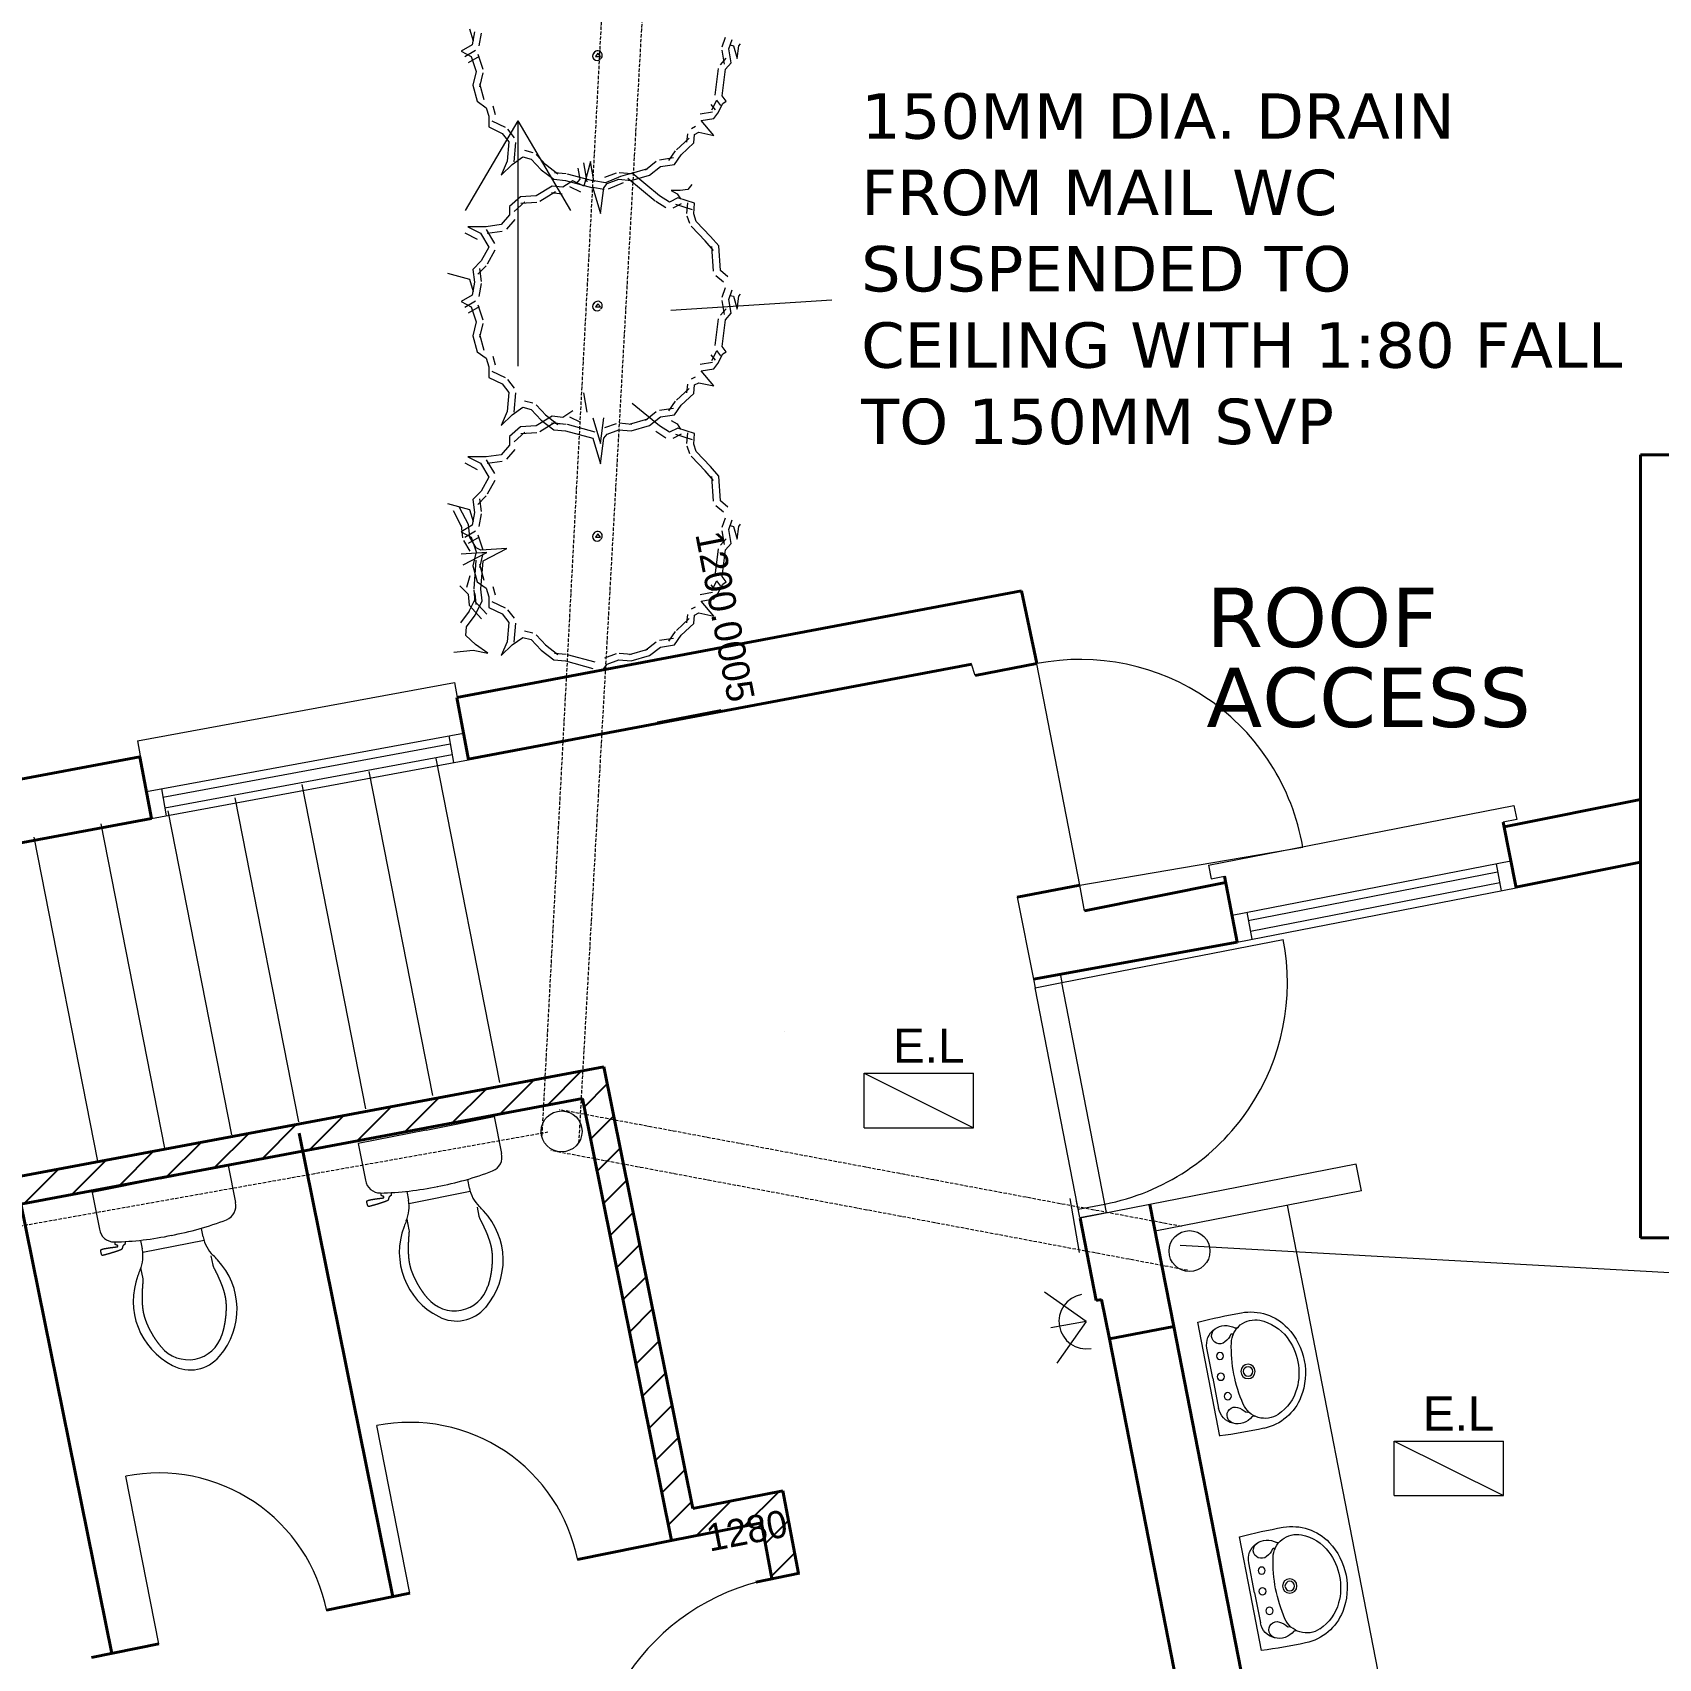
# Model space of a CAD drawing. Header units: millimetres. Extents: x -159872 to 386485, y -250577 to 158966.
# Drawn here: x 115969 to 121923, y 91246 to 97200 of the extents above; entities that cross this region are included whole.
import ezdxf

# ---------------------------------------------------------------- set-up
doc = ezdxf.new("R2010")
doc.units = ezdxf.units.MM
doc.header["$PDMODE"] = 1
doc.header["$PDSIZE"] = -2
doc.linetypes.add('ACAD_ISO10W100', pattern=[18, 12, -3, 0, -3])
doc.layers.get('0').update_dxf_attribs({"lineweight": 25})
for name, color, linetype, lineweight in [('20-TEXT', 7, 'Continuous', 25), ('Dimension', 7, 'Continuous', 5), ('LDS-equipment-kitchen equipment', 3, 'Continuous', 13), ('LDS-hatch_Hatch', 7, 'Continuous', 5), ('LDS-landscape-soft planting', 5, 'Continuous', 13), ('LDS-services-drainage', 17, 'Continuous', 18), ('LDS-services-sanitary', 5, 'Continuous', 13), ('LDS-struct-extg-ceiling beams', 252, 'ACAD_ISO10W100', 9), ('LDS-struct-extg-doors windows', 7, 'Continuous', 9), ('LDS-struct-extg-stairs', 7, 'Continuous', 9), ('LDS-struct-extg-walls', 1, 'Continuous', 40), ('LDS-text-1-50', 7, 'Continuous', 9), ('LDS-text-room names', 3, 'Continuous', 18)]:
    doc.layers.add(name, color=color, linetype=linetype, lineweight=lineweight)
doc.styles.add('2Stone Sans', font='')
doc.styles.add('Arial', font='Arial.ttf')
doc.styles.add('Verdana', font='Verdana.ttf')
doc.styles.get('2Stone Sans').set_extended_font_data('2Stone Sans')
doc.dimstyles.new('Standard-1', dxfattribs={"dimtxt": 2.541058, "dimasz": 0.179834, "dimexe": 0.0036, "dimexo": 0.00125, "dimgap": 0, "dimtad": 0, "dimtih": 1, "dimtoh": 1, "dimdec": 0, "dimdsep": 46, "dimtxsty": 'Verdana', "dimblk": 'VW_FILLEDARROW', "dimblk1": 'VW_FILLEDARROW', "dimblk2": 'VW_FILLEDARROW', "dimcen": 0, "dimazin": 0, "dimtfac": 1, "dimtdec": 0, "dimtix": 1, "dimtofl": 0, "dimtmove": 0, "dimatfit": 0, "dimldrblk": 'VW_FILLEDARROW', "dimfxl": 1, "dimfrac": 2, "dimtolj": 1, "dimarcsym": 0})
pattern_1 = [(45, (60673.51, -36457.52), (-70.71068, 70.71068), [])]

# ---------------------------------------------------------------- blocks, each defined once
blk = doc.blocks.new('BLK100-flat-7-flat-1-flat-1')
at = {"layer": 'LDS-equipment-kitchen equipment'}
for p, q in [((0, 0), (-134.8, -26.6)), ((0, 0), (-134.8, -26.6)), ((49.1, -249), (0, 0)), ((49.1, -249), (0, 0)), ((-176.4, -177.6), (-207.1, -183.6)), ((-176.4, -177.6), (-207.1, -183.6)), ((-316.4, -186.6), (-276.5, -178.7)), ((-176.4, -410.1), (-220.7, -185.6)), ((49.1, -249), (98.3, -498)), ((49.1, -249), (98.3, -498)), ((-163.1, -406.8), (-132.3, -400.7)), ((-163.1, -406.8), (-132.3, -400.7)), ((-232.6, -435.2), (-266.1, -441.8)), ((98.3, -498), (-36.5, -524.6)), ((98.3, -498), (-36.5, -524.6))]:
    blk.add_line(p, q, dxfattribs=at)
for centre, radius, start, end in [((-127.7, -80.1), 53.6, 97.45494, 181.12122), ((915, -59.7), 1096.6, 181.12123, 192.17018), ((-398.7, -414.4), 263.9, 69.06643, 153.04204), ((-407.3, -462.2), 311.9, 66.65796, 70.72841), ((-232.7, -53.8), 132.3, 247.31792, 281.16079), ((-232.7, -53.8), 132.3, 247.31792, 281.16079), ((-322.4, -156.6), 30.6, 264.93834, 281.20323), ((-511.9, -359.7), 138.2, 151.97159, 230.34998), ((-484.7, -352.3), 128.2, 129.43304, 252.88854), ((922.1, -95.6), 1096.6, 190.1514, 201.20035), ((922.1, -95.6), 1096.6, 190.1514, 201.20035), ((-137.4, -536.6), 132.3, 101.16079, 135.00363), ((-137.4, -536.6), 132.3, 101.16079, 135.00363), ((-427.8, -266.8), 263.9, 229.27954, 313.25515), ((-260.2, -471.9), 30.7, 101.14016, 117.36143), ((-453.9, -225.8), 311.9, 311.59317, 315.66362), ((-50.3, -472.7), 53.6, 201.20036, 284.86664), ((-50.3, -472.7), 53.6, 201.20036, 284.86664)]:
    blk.add_arc(centre, radius, start, end, dxfattribs=at)
for points in [[(-180.7, -121.1), (-190.8, -120.8), (-191.9, -117.2), (-195.5, -112.8), (-202.1, -110.9), (-207.2, -109.6), (-209.5, -106.8), (-211.9, -101.3), (-214.8, -93.5), (-217.8, -84.2), (-221, -74.1), (-224, -63.9), (-226.8, -54.4), (-229, -46.3), (-230.6, -40.4), (-231.2, -37.2), (-227.7, -35), (-220.1, -32.5), (-212.9, -31.1), (-209.9, -32), (-208.1, -36.5), (-206.3, -43.9), (-204.5, -53.2), (-202.9, -63.5), (-201.5, -73.7), (-200.3, -82.9), (-199.6, -89.9), (-198.6, -94), (-194.5, -94.1), (-192.6, -88.7), (-191.4, -83.9), (-182.9, -83.9)], [(-566.1, -253.3), (-558.2, -247), (-550.2, -240.9), (-541.9, -235), (-533.5, -229.3), (-524.8, -223.9), (-515.9, -218.7), (-507, -213.8), (-497.9, -209.2), (-488.9, -204.9), (-479.9, -201), (-471, -197.4), (-462, -194.2), (-452.8, -191.5), (-443.3, -189.2), (-433.3, -187.3), (-422.7, -185.9), (-411.5, -184.9), (-399.9, -184.3), (-387.9, -184), (-375.6, -184.1), (-363.1, -184.5), (-350.4, -185.1), (-337.7, -186), (-325.1, -187)], [(-274.3, -444.6), (-285.6, -450.4), (-297, -456), (-308.4, -461.4), (-319.9, -466.5), (-331.2, -471.3), (-342.4, -475.6), (-353.4, -479.5), (-364.1, -482.8), (-374.5, -485.5), (-384.4, -487.6), (-394.1, -489), (-403.7, -490), (-413.2, -490.5), (-422.8, -490.6), (-432.6, -490.3), (-442.6, -489.8), (-452.7, -489), (-462.8, -487.8), (-473, -486.4), (-483.1, -484.7), (-493.1, -482.6), (-502.9, -480.3), (-512.7, -477.7), (-522.4, -474.9)]]:
    blk.add_open_spline(points, degree=2, dxfattribs=at)
blk = doc.blocks.new('BLK100-flat-8-flat-1-flat-1')
at = {"layer": 'LDS-equipment-kitchen equipment'}
for p, q in [((0, 0), (-134.8, -26.6)), ((0, 0), (-134.8, -26.6)), ((49.1, -249), (0, 0)), ((49.1, -249), (0, 0)), ((-176.4, -177.6), (-207.1, -183.6)), ((-176.4, -177.6), (-207.1, -183.6)), ((-316.4, -186.6), (-276.5, -178.7)), ((-176.4, -410.1), (-220.7, -185.6)), ((49.1, -249), (98.3, -498)), ((49.1, -249), (98.3, -498)), ((-163.1, -406.8), (-132.3, -400.7)), ((-163.1, -406.8), (-132.3, -400.7)), ((-232.6, -435.2), (-266.1, -441.8)), ((98.3, -498), (-36.5, -524.6)), ((98.3, -498), (-36.5, -524.6))]:
    blk.add_line(p, q, dxfattribs=at)
for centre, radius, start, end in [((-127.7, -80.1), 53.6, 97.45494, 181.12122), ((915, -59.7), 1096.6, 181.12123, 192.17018), ((-398.7, -414.4), 263.9, 69.06643, 153.04204), ((-407.3, -462.2), 311.9, 66.65796, 70.72841), ((-232.7, -53.8), 132.3, 247.31792, 281.16079), ((-232.7, -53.8), 132.3, 247.31792, 281.16079), ((-322.4, -156.6), 30.6, 264.93834, 281.20323), ((-511.9, -359.7), 138.2, 151.97159, 230.34998), ((-484.7, -352.3), 128.2, 129.43304, 252.88854), ((922.1, -95.6), 1096.6, 190.1514, 201.20035), ((922.1, -95.6), 1096.6, 190.1514, 201.20035), ((-137.4, -536.6), 132.3, 101.16079, 135.00363), ((-137.4, -536.6), 132.3, 101.16079, 135.00363), ((-427.8, -266.8), 263.9, 229.27954, 313.25515), ((-260.2, -471.9), 30.7, 101.14016, 117.36143), ((-453.9, -225.8), 311.9, 311.59317, 315.66362), ((-50.3, -472.7), 53.6, 201.20036, 284.86664), ((-50.3, -472.7), 53.6, 201.20036, 284.86664)]:
    blk.add_arc(centre, radius, start, end, dxfattribs=at)
for points in [[(-180.7, -121.1), (-190.8, -120.8), (-191.9, -117.2), (-195.5, -112.8), (-202.1, -110.9), (-207.2, -109.6), (-209.5, -106.8), (-211.9, -101.3), (-214.8, -93.5), (-217.8, -84.2), (-221, -74.1), (-224, -63.9), (-226.8, -54.4), (-229, -46.3), (-230.6, -40.4), (-231.2, -37.2), (-227.7, -35), (-220.1, -32.5), (-212.9, -31.1), (-209.9, -32), (-208.1, -36.5), (-206.3, -43.9), (-204.5, -53.2), (-202.9, -63.5), (-201.5, -73.7), (-200.3, -82.9), (-199.6, -89.9), (-198.6, -94), (-194.5, -94.1), (-192.6, -88.7), (-191.4, -83.9), (-182.9, -83.9)], [(-566.1, -253.3), (-558.2, -247), (-550.2, -240.9), (-541.9, -235), (-533.5, -229.3), (-524.8, -223.9), (-515.9, -218.7), (-507, -213.8), (-497.9, -209.2), (-488.9, -204.9), (-479.9, -201), (-471, -197.4), (-462, -194.2), (-452.8, -191.5), (-443.3, -189.2), (-433.3, -187.3), (-422.7, -185.9), (-411.5, -184.9), (-399.9, -184.3), (-387.9, -184), (-375.6, -184.1), (-363.1, -184.5), (-350.4, -185.1), (-337.7, -186), (-325.1, -187)], [(-274.3, -444.6), (-285.6, -450.4), (-297, -456), (-308.4, -461.4), (-319.9, -466.5), (-331.2, -471.3), (-342.4, -475.6), (-353.4, -479.5), (-364.1, -482.8), (-374.5, -485.5), (-384.4, -487.6), (-394.1, -489), (-403.7, -490), (-413.2, -490.5), (-422.8, -490.6), (-432.6, -490.3), (-442.6, -489.8), (-452.7, -489), (-462.8, -487.8), (-473, -486.4), (-483.1, -484.7), (-493.1, -482.6), (-502.9, -480.3), (-512.7, -477.7), (-522.4, -474.9)]]:
    blk.add_open_spline(points, degree=2, dxfattribs=at)
blk = doc.blocks.new('VW_FILLEDARROW')
at = {"color": 0, "linetype": 'Continuous', "lineweight": 20, "transparency": 16777216, "flags": 128}
blk.add_lwpolyline([(-1, 0), (0, 0), (-1, 0)], close=True, dxfattribs=at)
blk = doc.blocks.new('*D497')
at = {"layer": 'Defpoints', "color": 0}
for p in [(119973.1, 92104.6), (120010.8, 91911.9), (118716.9, 91858.6)]:
    blk.add_point(p, dxfattribs=at)
at = {"layer": 'Dimension', "color": 0, "lineweight": -2}
for p, q in [((119973.1, 92104.6), (120010.8, 91911.9)), ((120011, 91912), (120011.1, 91912)), ((118716.9, 91858.6), (118754.7, 91665.9)), ((118754.5, 91665.9), (118754.3, 91665.9))]:
    blk.add_line(p, q, dxfattribs=at)
at = {"layer": 'Dimension', "color": 0, "lineweight": -2, "xscale": 0.179833984375, "yscale": 0.179833984375, "zscale": 0.179833984375}
for p, rotation in [((120010.8, 91911.9), 191.0803993154872), ((118754.7, 91665.9), 11.08039931548717)]:
    blk.add_blockref('VW_FILLEDARROW', p, dxfattribs=dict(at, rotation=rotation))
at = {"layer": 'Dimension', "color": 0, "insert": (118584.6, 91714.1), "char_height": 100, "attachment_point": 5, "rotation": 11.0804, "style": '2Stone Sans'}
blk.add_mtext('\\A1;1280', dxfattribs=at)
blk = doc.blocks.new('*D498')
at = {"layer": 'Defpoints', "color": 0}
for p in [(118257.3, 94674.1), (118720.9, 93542.1), (118488, 93496.4)]:
    blk.add_point(p, dxfattribs=at)
at = {"layer": 'Dimension', "color": 0, "lineweight": -2}
for p, q in [((118257.3, 94674.1), (118490.2, 94719.7)), ((118490.2, 94719.9), (118490.2, 94720)), ((118720.9, 93541.9), (118720.9, 93541.7))]:
    blk.add_line(p, q, dxfattribs=at)
at = {"layer": 'Dimension', "color": 0, "lineweight": -2, "xscale": 0.179833984375, "yscale": 0.179833984375, "zscale": 0.179833984375}
for p, rotation in [((118490.2, 94719.7), 281.0804314982272), ((118720.9, 93542.1), 101.0804314982272)]:
    blk.add_blockref('VW_FILLEDARROW', p, dxfattribs=dict(at, rotation=rotation))
at = {"layer": 'Dimension', "color": 0, "insert": (118504.7, 95061.8), "char_height": 100, "attachment_point": 5, "rotation": 281.08043, "style": '2Stone Sans'}
blk.add_mtext('\\A1;1200.0005', dxfattribs=at)
blk = doc.blocks.new('DOOR890L')
at = {"layer": 'LDS-struct-extg-doors windows'}
blk.add_line((32, 100), (32, 926), dxfattribs=at)
at = {"layer": 'LDS-struct-extg-doors windows', "color": 4}
for p, q in [((0, 0), (0, 100)), ((0, 100), (32, 100)), ((32, 0), (32, 100)), ((889.7, 100), (32, 100)), ((858.7, 0), (858.7, 100)), ((889.7, 0), (889.7, 100)), ((0, 0), (32, 0)), ((889.7, 0), (32, 0)), ((858.7, 0), (827.7, 0))]:
    blk.add_line(p, q, dxfattribs=at)
blk.add_arc((32.7, 100), 826, 0, 90.05882, dxfattribs=at)
blk = doc.blocks.new('BLK104-flat-16-flat-1-flat-1')
at = {"layer": 'LDS-equipment-kitchen equipment'}
for p, q in [((0, 212.4), (0, 424.2)), ((-15, 212.4), (-15, 324.6)), ((-15, 212.4), (-15, 100.1)), ((0, 0), (0, 212.4))]:
    blk.add_line(p, q, dxfattribs=at)
for centre, radius in [((-56.3, 287.4), 13.1), ((-146.3, 212.4), 26.3), ((-146.3, 212.4), 17.3), ((-45, 212.4), 13.1), ((-56.3, 137.4), 13.1)]:
    blk.add_circle(centre, radius, dxfattribs=at)
for centre, radius, start, end in [((-160.6, 240.5), 187.5, 90.95148, 147.60763), ((-126.3, -1821.7), 2250, 86.7806, 90.95148), ((-160.7, 234.1), 166.5, 112.56245, 153.92466), ((-191.2, 307.5), 87, 12.54992, 112.56245), ((-134.7, 383.3), 7.5, 233.28965, 310.45588), ((-84.7, 324.6), 69.7, 0, 130.45588), ((-114.3, 355.4), 4.1, 36.57843, 206.56505), ((-45.4, 406.5), 81.6, 216.57843, 241.87424), ((-69.8, 361), 30, 241.87424, 67.34449), ((-116.3, 212.4), 240, 147.60763, 180), ((-116.3, 212.4), 216, 153.92466, 180), ((-618.8, 212.4), 525, 0, 12.54992), ((-116.3, 212.4), 240, 180, 212.39237), ((-116.3, 212.4), 216, 180, 206.07534), ((-618.8, 212.4), 525, 347.45008, 360), ((-160.6, 184.2), 187.5, 212.39237, 269.04852), ((-160.7, 190.6), 166.5, 206.07534, 247.43755), ((-191.2, 117.2), 87, 247.43755, 347.45008), ((-84.7, 100.1), 69.7, 229.54412, 0), ((-114.3, 69.3), 4.1, 153.43495, 323.42157), ((-45.4, 18.2), 81.6, 118.12576, 143.42157), ((-69.8, 63.8), 30, 292.65551, 118.12576), ((-126.3, 2246.5), 2250, 269.04852, 273.21871), ((-134.7, 41.4), 7.5, 49.54412, 126.71035)]:
    blk.add_arc(centre, radius, start, end, dxfattribs=at)

msp = doc.modelspace()

# ---------------------------------------------------------------- hatches: boundary and pattern name
at = {"layer": 'LDS-hatch_Hatch', "linetype": 'Continuous', "lineweight": 25}
h = msp.add_hatch(dxfattribs=at)
h.set_pattern_fill('_USER_2', color=43, style=0, pattern_type=2)
h.set_pattern_definition(pattern_1)
h.paths.add_polyline_path([(118716.69905, 91859.76692), (118387.13838, 91795.22678), (118060.86568, 93412.80602), (117984.83448, 93398.53089), (117979.7894, 93309.00221), (118308.77352, 91677.98049), (118637.78182, 91742.41245), (118676.22897, 91537.92769), (118774.26051, 91557.70107)])
h = msp.add_hatch(dxfattribs=at)
h.set_pattern_fill('_USER_2', color=43, style=0, pattern_type=2)
h.set_pattern_definition(pattern_1)
h.paths.add_polyline_path([(117846.44503, 93372.54777), (114783.17063, 92797.40698), (114802.38984, 92699.26815), (115114.75331, 92757.91551), (115114.05301, 92761.46503), (115363.04695, 92810.59011), (115612.04089, 92859.71519), (115613.64508, 92851.58424), (117840.96685, 93269.77191)])
h = msp.add_hatch(dxfattribs=at)
h.set_pattern_fill('_USER_2', color=43, style=0, pattern_type=2)
h.set_pattern_definition(pattern_1)
h.paths.add_polyline_path([(117984.83448, 93398.53089), (117846.44503, 93372.54777), (117840.96685, 93269.77191), (117979.03955, 93295.69556)])

# ---------------------------------------------------------------- linework, layer by layer
at = {"layer": 'LDS-landscape-soft planting'}
for p, q in [((117569.32969, 97213.29385), (117582.38569, 97168.66185)), ((117587.61769, 97202.05385), (117578.46569, 97155.10985)), ((117612.15573, 97197.27002), (117603.00373, 97150.32602)), ((118494.74932, 97147.65196), (118506.95732, 97182.85996)), ((118518.36969, 97139.46185), (118530.57769, 97174.66985)), ((117578.46569, 97155.10985), (117538.79369, 97131.63785)), ((117538.79369, 97131.63785), (117575.40969, 97112.06985)), ((117591.19577, 97133.59369), (117551.52377, 97110.12169)), ((117603.92584, 97112.07752), (117564.25384, 97088.60552)), ((117575.40969, 97112.06985), (117593.72169, 97057.30185)), ((117599.11949, 97119.99736), (117617.43149, 97065.22936)), ((118039.26569, 97123.81385), (118030.10569, 97112.06985)), ((118030.10569, 97112.06985), (118048.41769, 97112.06985)), ((118048.41769, 97112.06985), (118039.26569, 97123.81385)), ((118487.67175, 97081.95208), (118509.03175, 97105.42408)), ((118502.91681, 97084.17067), (118493.76481, 97135.03467)), ((118527.52169, 97088.59785), (118518.36969, 97139.46185)), ((118524.00169, 97154.16585), (118535.90569, 97150.93385)), ((118535.90569, 97150.93385), (118549.63369, 97103.98185)), ((118549.63369, 97103.98185), (118555.73769, 97150.93385)), ((118555.73769, 97150.93385), (118561.84169, 97158.75785)), ((117593.72169, 97057.30185), (117581.51369, 97006.44585)), ((117618.0311, 97051.46637), (117605.8231, 97000.61037)), ((118469.14619, 96970.41422), (118481.35419, 97068.22222)), ((118493.95369, 96967.31785), (118506.16169, 97065.12585)), ((118506.16169, 97065.12585), (118527.52169, 97088.59785)), ((117581.51369, 97006.44585), (117596.77769, 96947.75785)), ((117605.70874, 97012.73867), (117620.97274, 96954.05067)), ((117596.77769, 96947.75785), (117630.34569, 96924.28585)), ((117630.34569, 96924.28585), (117639.49769, 96892.98985)), ((117654.34074, 96931.30281), (117663.49274, 96900.00681)), ((118469.79962, 96916.99724), (118454.53562, 96936.55724)), ((118456.51827, 96916.26157), (118474.83027, 96951.46957)), ((118489.50866, 96932.37754), (118474.24466, 96951.93754)), ((118478.69769, 96904.72585), (118497.00969, 96939.93385)), ((118509.21769, 96947.75785), (118493.95369, 96967.31785)), ((118497.00969, 96939.93385), (118509.21769, 96947.75785)), ((117639.49769, 96892.98985), (117639.49769, 96853.86985)), ((117650.33265, 96876.39991), (117699.15665, 96852.91991)), ((118413.45379, 96901.98449), (118459.22979, 96909.80849)), ((118417.66569, 96877.34185), (118463.44169, 96885.16585)), ((118463.44169, 96822.56585), (118417.66569, 96877.34185)), ((118463.44169, 96885.16585), (118478.69769, 96904.72585)), ((117639.49769, 96853.86985), (117688.32169, 96830.38985)), ((117688.32169, 96830.38985), (117712.73769, 96799.09385)), ((117708.03269, 96845.76765), (117732.44869, 96814.47165)), ((118327.3024, 96770.36503), (118373.0784, 96813.39703)), ((118365.31942, 96797.6052), (118368.36742, 96828.9012)), ((118381.84604, 96848.72547), (118397.11004, 96856.54947)), ((118390.20169, 96795.18185), (118393.24969, 96826.47785)), ((118393.24969, 96826.47785), (118408.51369, 96834.30185)), ((118408.51369, 96834.30185), (118463.44169, 96822.56585)), ((117712.73769, 96799.09385), (117706.63369, 96728.67785)), ((117737.64429, 96796.93482), (117731.54029, 96726.51882)), ((117770.82738, 96768.54237), (117801.33938, 96760.71837)), ((117813.38174, 96753.58585), (117850.00574, 96714.45785)), ((117813.38174, 96753.58585), (117850.00574, 96714.45785)), ((118299.46616, 96731.18836), (118323.88216, 96766.39636)), ((118320.00969, 96716.94185), (118344.42569, 96752.14985)), ((118344.42569, 96752.14985), (118390.20169, 96795.18185)), ((117706.63369, 96728.67785), (117685.27369, 96677.81385)), ((117685.27369, 96677.81385), (117724.94569, 96716.94185)), ((117724.94569, 96716.94185), (117764.61769, 96744.32585)), ((117764.61769, 96744.32585), (117795.12969, 96736.50185)), ((117795.12969, 96736.50185), (117831.75369, 96697.37385)), ((117831.75369, 96697.37385), (117877.52169, 96662.16585)), ((117846.99697, 96717.18906), (117892.76497, 96681.98106)), ((117879.80106, 96687.06172), (117922.52906, 96683.14972)), ((117974.59369, 96662.48887), (117967.26569, 96703.17687)), ((117999.36867, 96652.46105), (117987.16867, 96722.87705)), ((118011.80169, 96727.14487), (117987.38569, 96637.16887)), ((118024.00169, 96656.72887), (118011.80169, 96727.14487)), ((118117.68243, 96687.07505), (118163.45843, 96683.16305)), ((118154.33672, 96682.2559), (118221.47272, 96701.8159)), ((118212.97946, 96697.43977), (118252.65146, 96728.74377)), ((118228.46569, 96677.81385), (118268.13769, 96709.11785)), ((118264.40905, 96733.83823), (118316.28105, 96741.66223)), ((118268.13769, 96709.11785), (118320.00969, 96716.94185)), ((117871.41769, 96637.16887), (117813.44169, 96601.96087)), ((117911.08969, 96633.25687), (117871.41769, 96637.16887)), ((117877.52169, 96662.16585), (117920.24969, 96658.25385)), ((117947.71369, 96656.72887), (117911.08969, 96633.25687)), ((117920.24969, 96658.25385), (118020.95369, 96630.86985)), ((117926.80963, 96682.37785), (118027.51363, 96654.99385)), ((117976.33033, 96614.74614), (117936.65833, 96634.30614)), ((117987.38569, 96637.16887), (117947.71369, 96656.72887)), ((117960.47369, 96646.97687), (117974.59369, 96662.48887)), ((118062.22677, 96624.31374), (118019.49877, 96632.13774)), ((118020.95369, 96630.86985), (118048.41769, 96536.97385)), ((118066.72969, 96648.90487), (118024.00169, 96656.72887)), ((118048.41769, 96536.97385), (118060.62569, 96630.86985)), ((118060.62569, 96630.86985), (118072.83369, 96646.51785)), ((118064.23508, 96669.9926), (118106.95508, 96685.6406)), ((118121.65769, 96672.37687), (118066.72969, 96648.90487)), ((118072.83369, 96646.51785), (118115.55369, 96662.16585)), ((118131.48143, 96649.38786), (118076.55343, 96625.91586)), ((118115.55369, 96662.16585), (118161.32969, 96658.25385)), ((118164.37769, 96684.11287), (118121.65769, 96672.37687)), ((118249.27867, 96582.58912), (118148.57467, 96664.74112)), ((118161.32969, 96658.25385), (118228.46569, 96677.81385)), ((118265.08169, 96601.96087), (118164.37769, 96684.11287)), ((118383.32169, 96642.76887), (118368.06569, 96625.16887)), ((117755.45769, 96598.04887), (117715.78569, 96562.83287)), ((117772.05415, 96579.35241), (117732.38215, 96544.13641)), ((117813.44169, 96601.96087), (117755.45769, 96598.04887)), ((117815.12454, 96577.01757), (117757.14054, 96573.10557)), ((117884.39438, 96615.80054), (117826.41838, 96580.59254)), ((117908.63638, 96608.37754), (117868.96438, 96612.28954)), ((118288.21279, 96557.43469), (118251.58879, 96580.91469)), ((118288.21279, 96557.43469), (118251.58879, 96580.91469)), ((118301.70569, 96578.48087), (118265.08169, 96601.96087)), ((118332.21769, 96594.13687), (118301.70569, 96578.48087)), ((118340.60169, 96621.25687), (118307.03369, 96621.25687)), ((118307.03369, 96621.25687), (118329.91369, 96609.52087)), ((118343.6307, 96571.89404), (118313.1187, 96556.23804)), ((118385.61694, 96550.76254), (118324.58494, 96570.33054)), ((118329.91369, 96609.52087), (118341.54569, 96590.12887)), ((118393.24969, 96574.56887), (118332.21769, 96594.13687)), ((118368.06569, 96625.16887), (118340.60169, 96621.25687)), ((118365.27723, 96537.39084), (118368.32523, 96576.51084)), ((118365.27723, 96537.39084), (118368.32523, 96576.51084)), ((118390.20169, 96535.44887), (118393.24969, 96574.56887)), ((117715.78569, 96531.53687), (117685.27369, 96496.32887)), ((117734.67835, 96515.1641), (117704.16635, 96479.9561)), ((117715.78569, 96562.83287), (117715.78569, 96531.53687)), ((118375.64285, 96500.14047), (118366.49085, 96527.52447)), ((118399.35369, 96508.06487), (118390.20169, 96535.44887)), ((118451.23369, 96453.28887), (118399.35369, 96508.06487)), ((117551.79823, 96466.26125), (117597.56623, 96442.78125)), ((117630.34569, 96488.50487), (117563.20969, 96488.50487)), ((117563.20969, 96488.50487), (117608.97769, 96465.02487)), ((117608.97769, 96465.02487), (117639.49769, 96414.16887)), ((117685.27369, 96496.32887), (117630.34569, 96488.50487)), ((117630.41383, 96477.88925), (117660.93383, 96427.03325)), ((117688.79914, 96471.57869), (117633.87114, 96463.75469)), ((118433.08272, 96436.09753), (118381.20272, 96490.87353)), ((118481.75369, 96418.08087), (118451.23369, 96453.28887)), ((117639.49769, 96414.16887), (117612.03369, 96363.31287)), ((117661.49501, 96402.28956), (117634.03101, 96351.43356)), ((118462.86317, 96401.70564), (118432.34317, 96436.91364)), ((118462.91502, 96326.4049), (118456.81102, 96416.3889)), ((118487.85769, 96328.09687), (118481.75369, 96418.08087)), ((117612.03369, 96363.31287), (117581.51369, 96332.00887)), ((117581.51369, 96332.00887), (117587.61769, 96285.06487)), ((117629.9341, 96345.86078), (117599.4141, 96314.55678)), ((117606.305, 96335.23241), (117612.409, 96288.28841)), ((117488.76969, 96318.21687), (117569.32969, 96296.30487)), ((117569.32969, 96296.30487), (117582.38569, 96251.67287)), ((117587.61769, 96285.06487), (117578.46569, 96238.12087)), ((117612.15573, 96280.28104), (117603.00373, 96233.33704)), ((118499.07928, 96285.62003), (118471.61528, 96309.09203)), ((118515.32169, 96304.62487), (118487.85769, 96328.09687)), ((117578.46569, 96238.12087), (117538.79369, 96214.64887)), ((117538.79369, 96214.64887), (117575.40969, 96195.08087)), ((117591.19577, 96216.60471), (117551.52377, 96193.13271)), ((118502.91681, 96167.18169), (118493.76481, 96218.04569)), ((118494.74932, 96230.66298), (118506.95732, 96265.87098)), ((118518.36969, 96222.47287), (118530.57769, 96257.68087)), ((118527.52169, 96171.60887), (118518.36969, 96222.47287)), ((118524.00169, 96237.17687), (118535.90569, 96233.94487)), ((118535.90569, 96233.94487), (118549.63369, 96186.99287)), ((118549.63369, 96186.99287), (118555.73769, 96233.94487)), ((118555.73769, 96233.94487), (118561.84169, 96241.76887)), ((117603.92584, 96195.08854), (117564.25384, 96171.61654)), ((117575.40969, 96195.08087), (117593.72169, 96140.31287)), ((117599.11949, 96203.00838), (117617.43149, 96148.24038)), ((118039.26569, 96206.82487), (118030.10569, 96195.08087)), ((118030.10569, 96195.08087), (118048.41769, 96195.08087)), ((118048.41769, 96195.08087), (118039.26569, 96206.82487)), ((118469.14619, 96053.42524), (118481.35419, 96151.23324)), ((118487.67175, 96164.9631), (118509.03175, 96188.4351)), ((118506.16169, 96148.13687), (118527.52169, 96171.60887)), ((117593.72169, 96140.31287), (117581.51369, 96089.45687)), ((117605.70874, 96095.74969), (117620.97274, 96037.06169)), ((117618.0311, 96134.47739), (117605.8231, 96083.62139)), ((118493.95369, 96050.32887), (118506.16169, 96148.13687)), ((117581.51369, 96089.45687), (117596.77769, 96030.76887)), ((118456.51827, 95999.27259), (118474.83027, 96034.48059)), ((118489.50866, 96015.38856), (118474.24466, 96034.94856)), ((118509.21769, 96030.76887), (118493.95369, 96050.32887)), ((117596.77769, 96030.76887), (117630.34569, 96007.29687)), ((117630.34569, 96007.29687), (117639.49769, 95976.00087)), ((117639.49769, 95976.00087), (117639.49769, 95936.88087)), ((117654.34074, 96014.31383), (117663.49274, 95983.01783)), ((118413.45379, 95984.99551), (118459.22979, 95992.81951)), ((118469.79962, 96000.00826), (118454.53562, 96019.56826)), ((118463.44169, 95968.17687), (118478.69769, 95987.73687)), ((118478.69769, 95987.73687), (118497.00969, 96022.94487)), ((118497.00969, 96022.94487), (118509.21769, 96030.76887)), ((117639.49769, 95936.88087), (117688.32169, 95913.40087)), ((117650.33265, 95959.41093), (117699.15665, 95935.93093)), ((117688.32169, 95913.40087), (117712.73769, 95882.10487)), ((117708.03269, 95928.77867), (117732.44869, 95897.48267)), ((118381.84604, 95931.73649), (118397.11004, 95939.56049)), ((118393.24969, 95909.48887), (118408.51369, 95917.31287)), ((118408.51369, 95917.31287), (118463.44169, 95905.57687)), ((118417.66569, 95960.35287), (118463.44169, 95968.17687)), ((118463.44169, 95905.57687), (118417.66569, 95960.35287)), ((117712.73769, 95882.10487), (117706.63369, 95811.68887)), ((117737.64429, 95879.94584), (117731.54029, 95809.52984)), ((117999.36867, 95809.82268), (117987.16867, 95880.23868)), ((118327.3024, 95853.37605), (118373.0784, 95896.40805)), ((118344.42569, 95835.16087), (118390.20169, 95878.19287)), ((118365.31942, 95880.61622), (118368.36742, 95911.91222)), ((118390.20169, 95878.19287), (118393.24969, 95909.48887)), ((117706.63369, 95811.68887), (117685.27369, 95760.82487)), ((117685.27369, 95760.82487), (117724.94569, 95799.95287)), ((117724.94569, 95799.95287), (117764.61769, 95827.33687)), ((117764.61769, 95827.33687), (117795.12969, 95819.51287)), ((117770.82738, 95851.55339), (117801.33938, 95843.72939)), ((117795.12969, 95819.51287), (117831.75369, 95780.38487)), ((117813.38174, 95836.59687), (117850.00574, 95797.46887)), ((117813.38174, 95836.59687), (117850.00574, 95797.46887)), ((117871.41769, 95794.53051), (117813.44169, 95759.32251)), ((117846.99697, 95800.20008), (117892.76497, 95764.99208)), ((117911.08969, 95790.61851), (117871.41769, 95794.53051)), ((117947.71369, 95814.09051), (117911.08969, 95790.61851)), ((118265.08169, 95759.32251), (118164.37769, 95841.47451)), ((118212.97946, 95780.45079), (118252.65146, 95811.75479)), ((118264.40905, 95816.84925), (118316.28105, 95824.67325)), ((118268.13769, 95792.12887), (118320.00969, 95799.95287)), ((118299.46616, 95814.19938), (118323.88216, 95849.40738)), ((118320.00969, 95799.95287), (118344.42569, 95835.16087)), ((117755.45769, 95755.41051), (117715.78569, 95720.19451)), ((117772.05415, 95736.71404), (117732.38215, 95701.49804)), ((117813.44169, 95759.32251), (117755.45769, 95755.41051)), ((117815.12454, 95734.37921), (117757.14054, 95730.46721)), ((117884.39438, 95773.16217), (117826.41838, 95737.95417)), ((117831.75369, 95780.38487), (117877.52169, 95745.17687)), ((117908.63638, 95765.73917), (117868.96438, 95769.65117)), ((117877.52169, 95745.17687), (117920.24969, 95741.26487)), ((117879.80106, 95770.07274), (117922.52906, 95766.16074)), ((117920.24969, 95741.26487), (118020.95369, 95713.88087)), ((117926.80963, 95765.38887), (118027.51363, 95738.00487)), ((117976.33033, 95772.10778), (117936.65833, 95791.66778)), ((118020.95369, 95788.23149), (118048.41769, 95694.33549)), ((118048.41769, 95694.33549), (118060.62569, 95788.23149)), ((118064.23508, 95753.00362), (118106.95508, 95768.65162)), ((118072.83369, 95729.52887), (118115.55369, 95745.17687)), ((118115.55369, 95745.17687), (118161.32969, 95741.26487)), ((118117.68243, 95770.08607), (118163.45843, 95766.17407)), ((118154.33672, 95765.26692), (118221.47272, 95784.82692)), ((118161.32969, 95741.26487), (118228.46569, 95760.82487)), ((118228.46569, 95760.82487), (118268.13769, 95792.12887)), ((118288.21279, 95714.79633), (118251.58879, 95738.27633)), ((118288.21279, 95714.79633), (118251.58879, 95738.27633)), ((118301.70569, 95735.84251), (118265.08169, 95759.32251)), ((118332.21769, 95751.49851), (118301.70569, 95735.84251)), ((118307.03369, 95778.61851), (118329.91369, 95766.88251)), ((118329.91369, 95766.88251), (118341.54569, 95747.49051)), ((118393.24969, 95731.93051), (118332.21769, 95751.49851)), ((118365.27723, 95694.75247), (118368.32523, 95733.87247)), ((118365.27723, 95694.75247), (118368.32523, 95733.87247)), ((117715.78569, 95688.89851), (117685.27369, 95653.69051)), ((117715.78569, 95720.19451), (117715.78569, 95688.89851)), ((118020.95369, 95713.88087), (118048.41769, 95619.98487)), ((118048.41769, 95619.98487), (118060.62569, 95713.88087)), ((118060.62569, 95713.88087), (118072.83369, 95729.52887)), ((118343.6307, 95729.25568), (118313.1187, 95713.59968)), ((118385.61694, 95708.12418), (118324.58494, 95727.69218)), ((118375.64285, 95657.50211), (118366.49085, 95684.88611)), ((118390.20169, 95692.81051), (118393.24969, 95731.93051)), ((118399.35369, 95665.42651), (118390.20169, 95692.81051)), ((117551.79823, 95623.62289), (117597.56623, 95600.14289)), ((117630.34569, 95645.86651), (117563.20969, 95645.86651)), ((117563.20969, 95645.86651), (117608.97769, 95622.38651)), ((117608.97769, 95622.38651), (117639.49769, 95571.53051)), ((117685.27369, 95653.69051), (117630.34569, 95645.86651)), ((117630.41383, 95635.25088), (117660.93383, 95584.39488)), ((117688.79914, 95628.94033), (117633.87114, 95621.11633)), ((117734.67835, 95672.52573), (117704.16635, 95637.31773)), ((118433.08272, 95593.45917), (118381.20272, 95648.23517)), ((118451.23369, 95610.65051), (118399.35369, 95665.42651)), ((117639.49769, 95571.53051), (117612.03369, 95520.67451)), ((117661.49501, 95559.65119), (117634.03101, 95508.79519)), ((118462.86317, 95559.06728), (118432.34317, 95594.27528)), ((118481.75369, 95575.44251), (118451.23369, 95610.65051)), ((118462.91502, 95483.76654), (118456.81102, 95573.75054)), ((118487.85769, 95485.45851), (118481.75369, 95575.44251)), ((117612.03369, 95520.67451), (117581.51369, 95489.37051)), ((117629.9341, 95503.22241), (117599.4141, 95471.91841)), ((117488.76969, 95475.57851), (117569.32969, 95453.66651)), ((117542.70368, 95386.39925), (117510.6929, 95448.56955)), ((117564.93042, 95397.84355), (117532.91964, 95460.01384)), ((117569.32969, 95453.66651), (117582.38569, 95409.03451)), ((117587.61769, 95442.42651), (117578.46569, 95395.48251)), ((117581.51369, 95489.37051), (117587.61769, 95442.42651)), ((117612.15573, 95437.64268), (117603.00373, 95390.69868)), ((117606.305, 95492.59405), (117612.409, 95445.65005)), ((118499.07928, 95442.98166), (118471.61528, 95466.45366)), ((118515.32169, 95461.98651), (118487.85769, 95485.45851)), ((117578.46569, 95395.48251), (117538.79369, 95372.01051)), ((117544.96704, 95349.49886), (117540.07269, 95395.18027)), ((117569.82477, 95352.16214), (117564.93042, 95397.84355)), ((118494.74932, 95388.02462), (118506.95732, 95423.23262)), ((118518.36969, 95379.83451), (118530.57769, 95415.04251)), ((118527.52169, 95328.97051), (118518.36969, 95379.83451)), ((118524.00169, 95394.53851), (118535.90569, 95391.30651)), ((118535.90569, 95391.30651), (118549.63369, 95344.35451)), ((118549.63369, 95344.35451), (118555.73769, 95391.30651)), ((118555.73769, 95391.30651), (118561.84169, 95399.13051)), ((117538.79369, 95372.01051), (117575.40969, 95352.44251)), ((117571.93388, 95300.29297), (117548.42201, 95339.24231)), ((117591.19577, 95373.96634), (117551.52377, 95350.49434)), ((117603.92584, 95352.45018), (117564.25384, 95328.97818)), ((117593.33663, 95313.2128), (117569.82477, 95352.16214)), ((117575.40969, 95352.44251), (117593.72169, 95297.67451)), ((117599.11949, 95360.37001), (117617.43149, 95305.60201)), ((118039.26569, 95364.18651), (118030.10569, 95352.44251)), ((118030.10569, 95352.44251), (118048.41769, 95352.44251)), ((118048.41769, 95352.44251), (118039.26569, 95364.18651)), ((118487.67175, 95322.32473), (118509.03175, 95345.79673)), ((118502.91681, 95324.54333), (118493.76481, 95375.40733)), ((118506.16169, 95305.49851), (118527.52169, 95328.97051)), ((117632.54221, 95295.96061), (117538.04195, 95290.02811)), ((117545.61172, 95251.085), (117632.54221, 95295.96061)), ((117593.72169, 95297.67451), (117581.51369, 95246.81851)), ((117585.99819, 95163.0292), (117593.66384, 95267.1081)), ((117611.02653, 95304.21488), (117593.33663, 95313.2128)), ((117618.0311, 95291.83902), (117605.8231, 95240.98302)), ((117610.93066, 95161.19286), (117618.59631, 95265.27176)), ((117705.52679, 95310.14737), (117611.02653, 95304.21488)), ((117618.59631, 95265.27176), (117705.52679, 95310.14737)), ((118469.14619, 95210.78688), (118481.35419, 95308.59488)), ((118493.95369, 95207.69051), (118506.16169, 95305.49851)), ((117569.95373, 95210.35803), (117558.32288, 95167.6827)), ((117581.51369, 95246.81851), (117596.77769, 95188.13051)), ((117605.70874, 95253.11133), (117620.97274, 95194.42333)), ((118509.21769, 95188.13051), (118493.95369, 95207.69051)), ((117534.20265, 95174.25649), (117564.2316, 95142.78404)), ((117564.2316, 95142.78404), (117567.96124, 95103.09448)), ((117590.37003, 95115.99058), (117586.05727, 95158.67999)), ((117589.12194, 95145.123), (117592.85159, 95105.43344)), ((117596.77769, 95188.13051), (117630.34569, 95164.65851)), ((117615.24342, 95118.50345), (117610.93066, 95161.19286)), ((117630.34569, 95164.65851), (117639.49769, 95133.36251)), ((117654.34074, 95171.67546), (117663.49274, 95140.37946)), ((118413.45379, 95142.35715), (118459.22979, 95150.18115)), ((118469.79962, 95157.36989), (118454.53562, 95176.92989)), ((118456.51827, 95156.63423), (118474.83027, 95191.84223)), ((118463.44169, 95125.53851), (118478.69769, 95145.09851)), ((118489.50866, 95172.7502), (118474.24466, 95192.3102)), ((118478.69769, 95145.09851), (118497.00969, 95180.30651)), ((118497.00969, 95180.30651), (118509.21769, 95188.13051)), ((117537.74154, 95038.09817), (117569.16246, 95081.51526)), ((117537.74154, 95038.09817), (117569.16246, 95081.51526)), ((117567.05553, 95078.04063), (117592.88371, 95129.68574)), ((117567.96124, 95103.09448), (117613.58472, 95052.90167)), ((117586.46091, 95119.91002), (117632.08439, 95069.71721)), ((117589.41523, 95066.85834), (117615.24342, 95118.50345)), ((117639.49769, 95133.36251), (117639.49769, 95094.24251)), ((117639.49769, 95094.24251), (117688.32169, 95070.76251)), ((117650.33265, 95116.77257), (117699.15665, 95093.29257)), ((117708.03269, 95086.1403), (117732.44869, 95054.8443)), ((118381.84604, 95089.09813), (118397.11004, 95096.92213)), ((118417.66569, 95117.71451), (118463.44169, 95125.53851)), ((118463.44169, 95062.93851), (118417.66569, 95117.71451)), ((117556.13603, 94991.99695), (117557.99431, 95023.44125)), ((117557.99431, 95023.44125), (117589.41523, 95066.85834)), ((117688.32169, 95070.76251), (117712.73769, 95039.46651)), ((117712.73769, 95039.46651), (117706.63369, 94969.05051)), ((117737.64429, 95037.30748), (117731.54029, 94966.89148)), ((118327.3024, 95010.73769), (118373.0784, 95053.76969)), ((118344.42569, 94992.52251), (118390.20169, 95035.55451)), ((118365.31942, 95037.97785), (118368.36742, 95069.27385)), ((118390.20169, 95035.55451), (118393.24969, 95066.85051)), ((118393.24969, 95066.85051), (118408.51369, 95074.67451)), ((118408.51369, 95074.67451), (118463.44169, 95062.93851)), ((117590.58668, 94958.27895), (117556.13603, 94991.99695)), ((117706.63369, 94969.05051), (117685.27369, 94918.18651)), ((117724.94569, 94957.31451), (117764.61769, 94984.69851)), ((117764.61769, 94984.69851), (117795.12969, 94976.87451)), ((117770.82738, 95008.91502), (117801.33938, 95001.09102)), ((117795.12969, 94976.87451), (117831.75369, 94937.74651)), ((117813.38174, 94993.9585), (117850.00574, 94954.8305)), ((117813.38174, 94993.9585), (117850.00574, 94954.8305)), ((118212.97946, 94937.81242), (118252.65146, 94969.11642)), ((118264.40905, 94974.21089), (118316.28105, 94982.03489)), ((118299.46616, 94971.56101), (118323.88216, 95006.76901)), ((118320.00969, 94957.31451), (118344.42569, 94992.52251)), ((117512.27344, 94930.61991), (117582.5604, 94938.06406)), ((117582.5604, 94938.06406), (117636.56556, 94926.80181)), ((117636.56556, 94926.80181), (117590.58668, 94958.27895)), ((117685.27369, 94918.18651), (117724.94569, 94957.31451)), ((117831.75369, 94937.74651), (117877.52169, 94902.53851)), ((117846.99697, 94957.56172), (117892.76497, 94922.35372)), ((117877.52169, 94902.53851), (117920.24969, 94898.62651)), ((117879.80106, 94927.43438), (117922.52906, 94923.52238)), ((117926.80963, 94922.7505), (118027.51363, 94895.3665)), ((118064.23508, 94910.36525), (118106.95508, 94926.01325)), ((118072.83369, 94886.89051), (118115.55369, 94902.53851)), ((118115.55369, 94902.53851), (118161.32969, 94898.62651)), ((118117.68243, 94927.44771), (118163.45843, 94923.53571)), ((118154.33672, 94922.62855), (118221.47272, 94942.18855)), ((118161.32969, 94898.62651), (118228.46569, 94918.18651)), ((118228.46569, 94918.18651), (118268.13769, 94949.49051)), ((118268.13769, 94949.49051), (118320.00969, 94957.31451)), ((117920.24969, 94898.62651), (118020.95369, 94871.24251)), ((118060.62569, 94871.24251), (118072.83369, 94886.89051))]:
    msp.add_line(p, q, dxfattribs=at)
for centre, radius, start, end in [((118036.40023, 97113.97318), 16.72364, 138.134631376, 311.918314824), ((118038.50889, 97115.95274), 16.6549, 310.49410216, 148.929121527), ((118038.50889, 96198.96376), 16.6549, 310.49410216, 148.929121527), ((118036.40023, 96196.9842), 16.72364, 138.134631376, 311.918314824), ((118036.40023, 95354.34583), 16.72364, 138.134631376, 311.918314824), ((118038.50889, 95356.32539), 16.6549, 310.49410216, 148.929121528)]:
    msp.add_arc(centre, radius, start, end, dxfattribs=at)
at = {"layer": 'LDS-services-drainage'}
msp.add_line((120147.59277, 92462.20515), (119912.06674, 92416.08047), dxfattribs=at)
for centre in [(117906.20962, 93176.05669), (120205.40625, 92737.82506)]:
    msp.add_circle(centre, 75, dxfattribs=at)
at = {"layer": 'LDS-services-sanitary'}
for p, q in [((119014.50314, 93189.41685), (119014.50314, 93389.41685)), ((119014.50314, 93389.41685), (119414.50314, 93389.41685)), ((119014.50314, 93389.41685), (119414.50314, 93189.41685)), ((119014.50314, 93189.41685), (119014.50314, 93389.41685)), ((119014.50314, 93389.41685), (119414.50314, 93389.41685)), ((119014.50314, 93389.41685), (119414.50314, 93189.41685)), ((119414.50314, 93189.41685), (119414.50314, 93389.41685)), ((119414.50314, 93189.41685), (119414.50314, 93389.41685)), ((119014.50314, 93189.41685), (119414.50314, 93189.41685)), ((119014.50314, 93189.41685), (119414.50314, 93189.41685)), ((119802.66491, 92733.22595), (119767.93528, 92930.1875)), ((119827.46759, 92480.14849), (119674.2772, 92587.41356)), ((119827.46759, 92480.14849), (119697.23986, 92457.18583)), ((119827.46759, 92480.14849), (119720.20252, 92326.9581)), ((120954.59513, 91842.44063), (120954.59513, 92042.44063)), ((120954.59513, 92042.44063), (121354.59513, 92042.44063)), ((120954.59513, 92042.44063), (121354.59513, 91842.44063)), ((120954.59513, 91842.44063), (120954.59513, 92042.44063)), ((120954.59513, 92042.44063), (121354.59513, 92042.44063)), ((120954.59513, 92042.44063), (121354.59513, 91842.44063)), ((121354.59513, 91842.44063), (121354.59513, 92042.44063)), ((121354.59513, 91842.44063), (121354.59513, 92042.44063)), ((120954.59513, 91842.44063), (121354.59513, 91842.44063)), ((120954.59513, 91842.44063), (121354.59513, 91842.44063))]:
    msp.add_line(p, q, dxfattribs=at)
msp.add_arc((119827.46759, 92480.14849), 100, 100, 280, dxfattribs=at)
at = {"layer": 'LDS-struct-extg-ceiling beams'}
for p, q in [((117835.17514, 93161.11387), (118084.35323, 97835.93309)), ((117969.9208, 93133.87648), (118233.21211, 97806.17549)), ((120176.63422, 92827.90976), (117898.82417, 93255.45292)), ((115012.96621, 92667.39678), (117855.77113, 93174.06025)), ((120198.0208, 92667.58127), (117866.74295, 93105.81289))]:
    msp.add_line(p, q, dxfattribs=at)
at = {"layer": 'LDS-struct-extg-doors windows'}
for p, q in [((119420.31043, 94844.83084), (119407.76901, 94886.65953)), ((119803.48771, 94077.91093), (119645.89033, 94888.67914)), ((116353.41262, 94605.58748), (117513.79765, 94819.85912)), ((117513.79765, 94819.85912), (117547.36766, 94634.48293)), ((116353.41262, 94605.58748), (116386.98263, 94420.2113)), ((116386.98263, 94420.2113), (117547.36766, 94634.48293)), ((117493.24791, 94624.68232), (117511.06721, 94526.28276)), ((116446.44817, 94400.49205), (117498.5937, 94595.16245)), ((116453.5759, 94361.13223), (117505.72142, 94555.80263)), ((116404.80193, 94321.81174), (117565.18697, 94536.08338)), ((117564.75926, 94538.44521), (117565.18697, 94536.08338)), ((116441.10238, 94430.01191), (116458.92169, 94331.61236)), ((120274.48574, 94151.4439), (121393.54073, 94368.96615)), ((121393.54073, 94368.96615), (121403.36969, 94318.40053)), ((121403.36969, 94318.40053), (121354.28833, 94308.86008)), ((121401.10325, 94068.01821), (121354.28833, 94308.86008)), ((119796.38928, 94076.53113), (120619.95511, 94217.20469)), ((120274.48574, 94151.4439), (120284.3147, 94100.87827)), ((120361.13008, 93967.73957), (121382.02235, 94166.18092)), ((120420.84385, 93948.78525), (121333.75713, 94126.23761)), ((121328.03286, 94155.68643), (121347.11376, 94057.52371)), ((119820.55028, 93984.15337), (119803.48771, 94077.91093)), ((120284.3147, 94100.87827), (120333.39606, 94110.41872)), ((120380.21098, 93869.57685), (120333.39606, 94110.41872)), ((120380.21098, 93869.57685), (121401.10325, 94068.01821)), ((120428.47621, 93909.52016), (121341.38949, 94086.97253)), ((119574.93924, 94033.4856), (119633.64588, 93733.71241)), ((120415.11958, 93978.23406), (120434.20048, 93880.07134)), ((120815.74531, 93056.67496), (120060.15223, 92908.70196)), ((120834.96393, 92958.53911), (120815.74531, 93056.67496)), ((120834.96393, 92958.53911), (120079.37085, 92810.56611)), ((120060.15223, 92908.70196), (119804.99902, 92858.73355)), ((121503.95251, 88073.06891), (120564.60501, 92905.59286))]:
    msp.add_line(p, q, dxfattribs=at)
at = {"layer": 'LDS-struct-extg-doors windows', "color": 4}
for p, q in [((117351.04633, 91484.80279), (117229.87596, 92098.96338)), ((116432.00482, 91299.42815), (116310.83446, 91913.58875))]:
    msp.add_line(p, q, dxfattribs=at)
at = {"layer": 'LDS-struct-extg-doors windows'}
for centre, radius, start, end in [((119805.72044, 94078.2878), 826, 9.682031957, 101.080395355), ((117351.04633, 91484.80279), 626, 11.160790711, 101.160790711), ((116432.00482, 91299.42815), 626, 11.160790711, 101.160790711), ((118834.83501, 90728.06135), 826, 101.40379561, 190.633691266)]:
    msp.add_arc(centre, radius, start, end, dxfattribs=at)
at = {"layer": 'LDS-struct-extg-stairs'}
for p, q in [((117434.63661, 93307.12816), (117202.20809, 94493.97566)), ((117679.97623, 93355.17471), (117447.54771, 94542.02221)), ((117189.29699, 93259.08161), (116956.86847, 94445.92911)), ((116943.95737, 93211.03507), (116711.52885, 94397.88256)), ((116698.61775, 93162.98852), (116466.18923, 94349.83602)), ((116207.93851, 93066.89542), (115975.50999, 94253.74292)), ((116453.27813, 93114.94197), (116220.84961, 94301.78947))]:
    msp.add_line(p, q, dxfattribs=at)
at = {"layer": 'LDS-struct-extg-walls'}
for p, q in [((123362.04216, 95653.24423), (121856.97831, 95653.24423)), ((121856.97831, 92786.84409), (121856.97831, 95653.24423)), ((119589.70611, 95154.83777), (117522.52161, 94764.53375)), ((119646.97465, 94888.88991), (119589.70611, 95154.83777)), ((119407.85319, 94886.67543), (117564.74632, 94538.44279)), ((119420.31043, 94844.83084), (119646.97465, 94888.88991)), ((117565.18697, 94536.08338), (117522.52161, 94764.53375)), ((116362.57722, 94547.9027), (115689.76614, 94421.91313)), ((116404.80193, 94321.81174), (116362.57722, 94547.9027)), ((121357.62654, 94291.68648), (121856.97831, 94391.59512)), ((116404.80193, 94321.81174), (115732.09235, 94195.88218)), ((121401.10325, 94068.01821), (121354.28833, 94308.86008)), ((121400.55921, 94070.81705), (121856.97831, 94162.13586)), ((119803.48771, 94077.91093), (119574.93924, 94033.4856)), ((119820.55028, 93984.15337), (120337.82235, 94087.64745)), ((120380.21098, 93869.57685), (120333.39606, 94110.41872)), ((120380.21098, 93869.57685), (119633.64588, 93733.71241)), ((118060.86568, 93412.80602), (114783.17063, 92797.40698)), ((118060.86568, 93412.80602), (118387.13838, 91795.22678)), ((117982.34812, 93296.31676), (114801.62356, 92699.12428)), ((117982.34812, 93296.31676), (118308.77352, 91677.98049)), ((117288.33782, 91472.15421), (116945.8515, 93170.11652)), ((116258.94179, 91264.52059), (115924.27716, 92923.7049)), ((120147.59277, 92462.20515), (120060.15223, 92908.70196)), ((119864.03525, 92557.27742), (119804.99902, 92858.73355)), ((121856.97831, 92786.84409), (122002.68469, 92786.84409)), ((119864.03525, 92557.27742), (119883.66242, 92561.12114)), ((119912.06674, 92416.08047), (119883.66242, 92561.12114)), ((120147.59277, 92462.20515), (119912.06674, 92416.08047)), ((120461.27988, 90860.42773), (120147.59277, 92462.20515)), ((120225.75384, 90814.30305), (119912.06674, 92416.08047)), ((118387.13838, 91795.22678), (118716.69905, 91859.76692)), ((118774.26051, 91557.70107), (118716.69905, 91859.76692)), ((118308.77352, 91677.98049), (118637.78182, 91742.41245)), ((118676.12466, 91538.48246), (118637.78182, 91742.41245)), ((117964.68789, 91608.57693), (118308.77352, 91677.98049)), ((118617.92647, 91526.16782), (118777.21331, 91558.29667)), ((117045.64638, 91423.2023), (117351.04633, 91484.80279)), ((116185.27552, 91249.66179), (116432.00482, 91299.42815))]:
    msp.add_line(p, q, dxfattribs=at)
at = {"layer": 'LDS-text-1-50', "linetype": 'Continuous'}
for p, q in [((117745.89504, 96876.1409), (117552.64135, 96547.7686)), ((117745.89504, 96876.1409), (117745.89504, 95977.94907)), ((117745.89504, 96876.1409), (117939.14873, 96547.7686)), ((118895.77004, 96219.3963), (118306.69291, 96182.24771))]:
    msp.add_line(p, q, dxfattribs=at)
at = {"layer": 'LDS-text-1-50'}
msp.add_line((130116.65378, 92202.62924), (120171.28554, 92758.43398), dxfattribs=at)

# ---------------------------------------------------------------- block references
at = {"rotation": 90}
for name, p in [('BLK100-flat-7-flat-1-flat-1', (117161.70805, 93131.84289)), ('BLK100-flat-8-flat-1-flat-1', (116187.27617, 92952.84139))]:
    msp.add_blockref(name, p, dxfattribs=at)
at = {"xscale": -1}
for p, rotation in [((120316.56759, 92060.79284), 11.00000000017238), ((120469.29297, 91275.08886), 11.00000000017175)]:
    msp.add_blockref('BLK104-flat-16-flat-1-flat-1', p, dxfattribs=dict(at, rotation=rotation))
at = {"layer": 'LDS-struct-extg-doors windows', "rotation": 280.9999999989}
msp.add_blockref('DOOR890L', (119633.64588, 93733.71241), dxfattribs=at)

# ---------------------------------------------------------------- texts
at = {"layer": '20-TEXT', "char_height": 125, "width": 366.0714286, "attachment_point": 1, "line_spacing_factor": 1.004016, "style": 'Arial'}
for insert in [(119119.70806, 93552.80798), (121059.80005, 92205.83175), (121059.80005, 92205.83175)]:
    msp.add_mtext('E.L', dxfattribs=dict(at, insert=insert))
at = {"layer": 'LDS-text-1-50', "insert": (119003.10558, 96977.08367), "char_height": 166.3062428, "width": 4500, "attachment_point": 1, "line_spacing_factor": 1.008235, "style": 'Verdana'}
msp.add_mtext('150MM DIA. DRAIN\\PFROM MAIL WC\\PSUSPENDED TO\\PCEILING WITH 1:80 FALL\\PTO 150MM SVP', dxfattribs=at)
at = {"layer": 'LDS-text-room names', "insert": (120267.37953, 95167.34255), "char_height": 217.477394, "width": 1507.8590177, "attachment_point": 1, "line_spacing_factor": 0.807913, "style": 'Verdana'}
msp.add_mtext('ROOF\\PACCESS', dxfattribs=at)

# ---------------------------------------------------------------- dimensions: what is measured, and where the dimension line sits
at = {"layer": 'Dimension'}
for base, p1, p2, angle, override, picture, middle in [((118720.85059, 93542.05556), (118257.34806, 94674.07975), (118487.97158, 93496.44911), 281.080431498, {"dimtxt": 100, "dimgap": 7.44079e-12, "dimtad": 1, "dimtih": 0, "dimtoh": 0, "dimdec": 4, "dimpost": '<>', "dimtxsty": '2Stone Sans', "dimse2": 1, "dimtix": 0, "dimtmove": 2}, '*D498', (118504.65865, 95061.75367)), ((120010.79536, 91911.94353), (118716.92843, 91858.59565), (119973.06728, 92104.59397), 11.080399315, {"dimtxt": 100, "dimgap": 1.61912e-11, "dimtad": 1, "dimtih": 0, "dimtoh": 0, "dimdec": 4, "dimpost": '<>', "dimtxsty": '2Stone Sans', "dimtix": 0, "dimtmove": 2}, '*D497', (118584.55917, 91714.05577))]:
    dim = msp.add_linear_dim(base=base, p1=p1, p2=p2, angle=angle, dimstyle='Standard-1', override=override, dxfattribs=at)
    dim.commit()
    dim.dimension.update_dxf_attribs({"geometry": picture, "text_midpoint": middle, "dimtype": 160})

doc.saveas('drawing.dxf')
